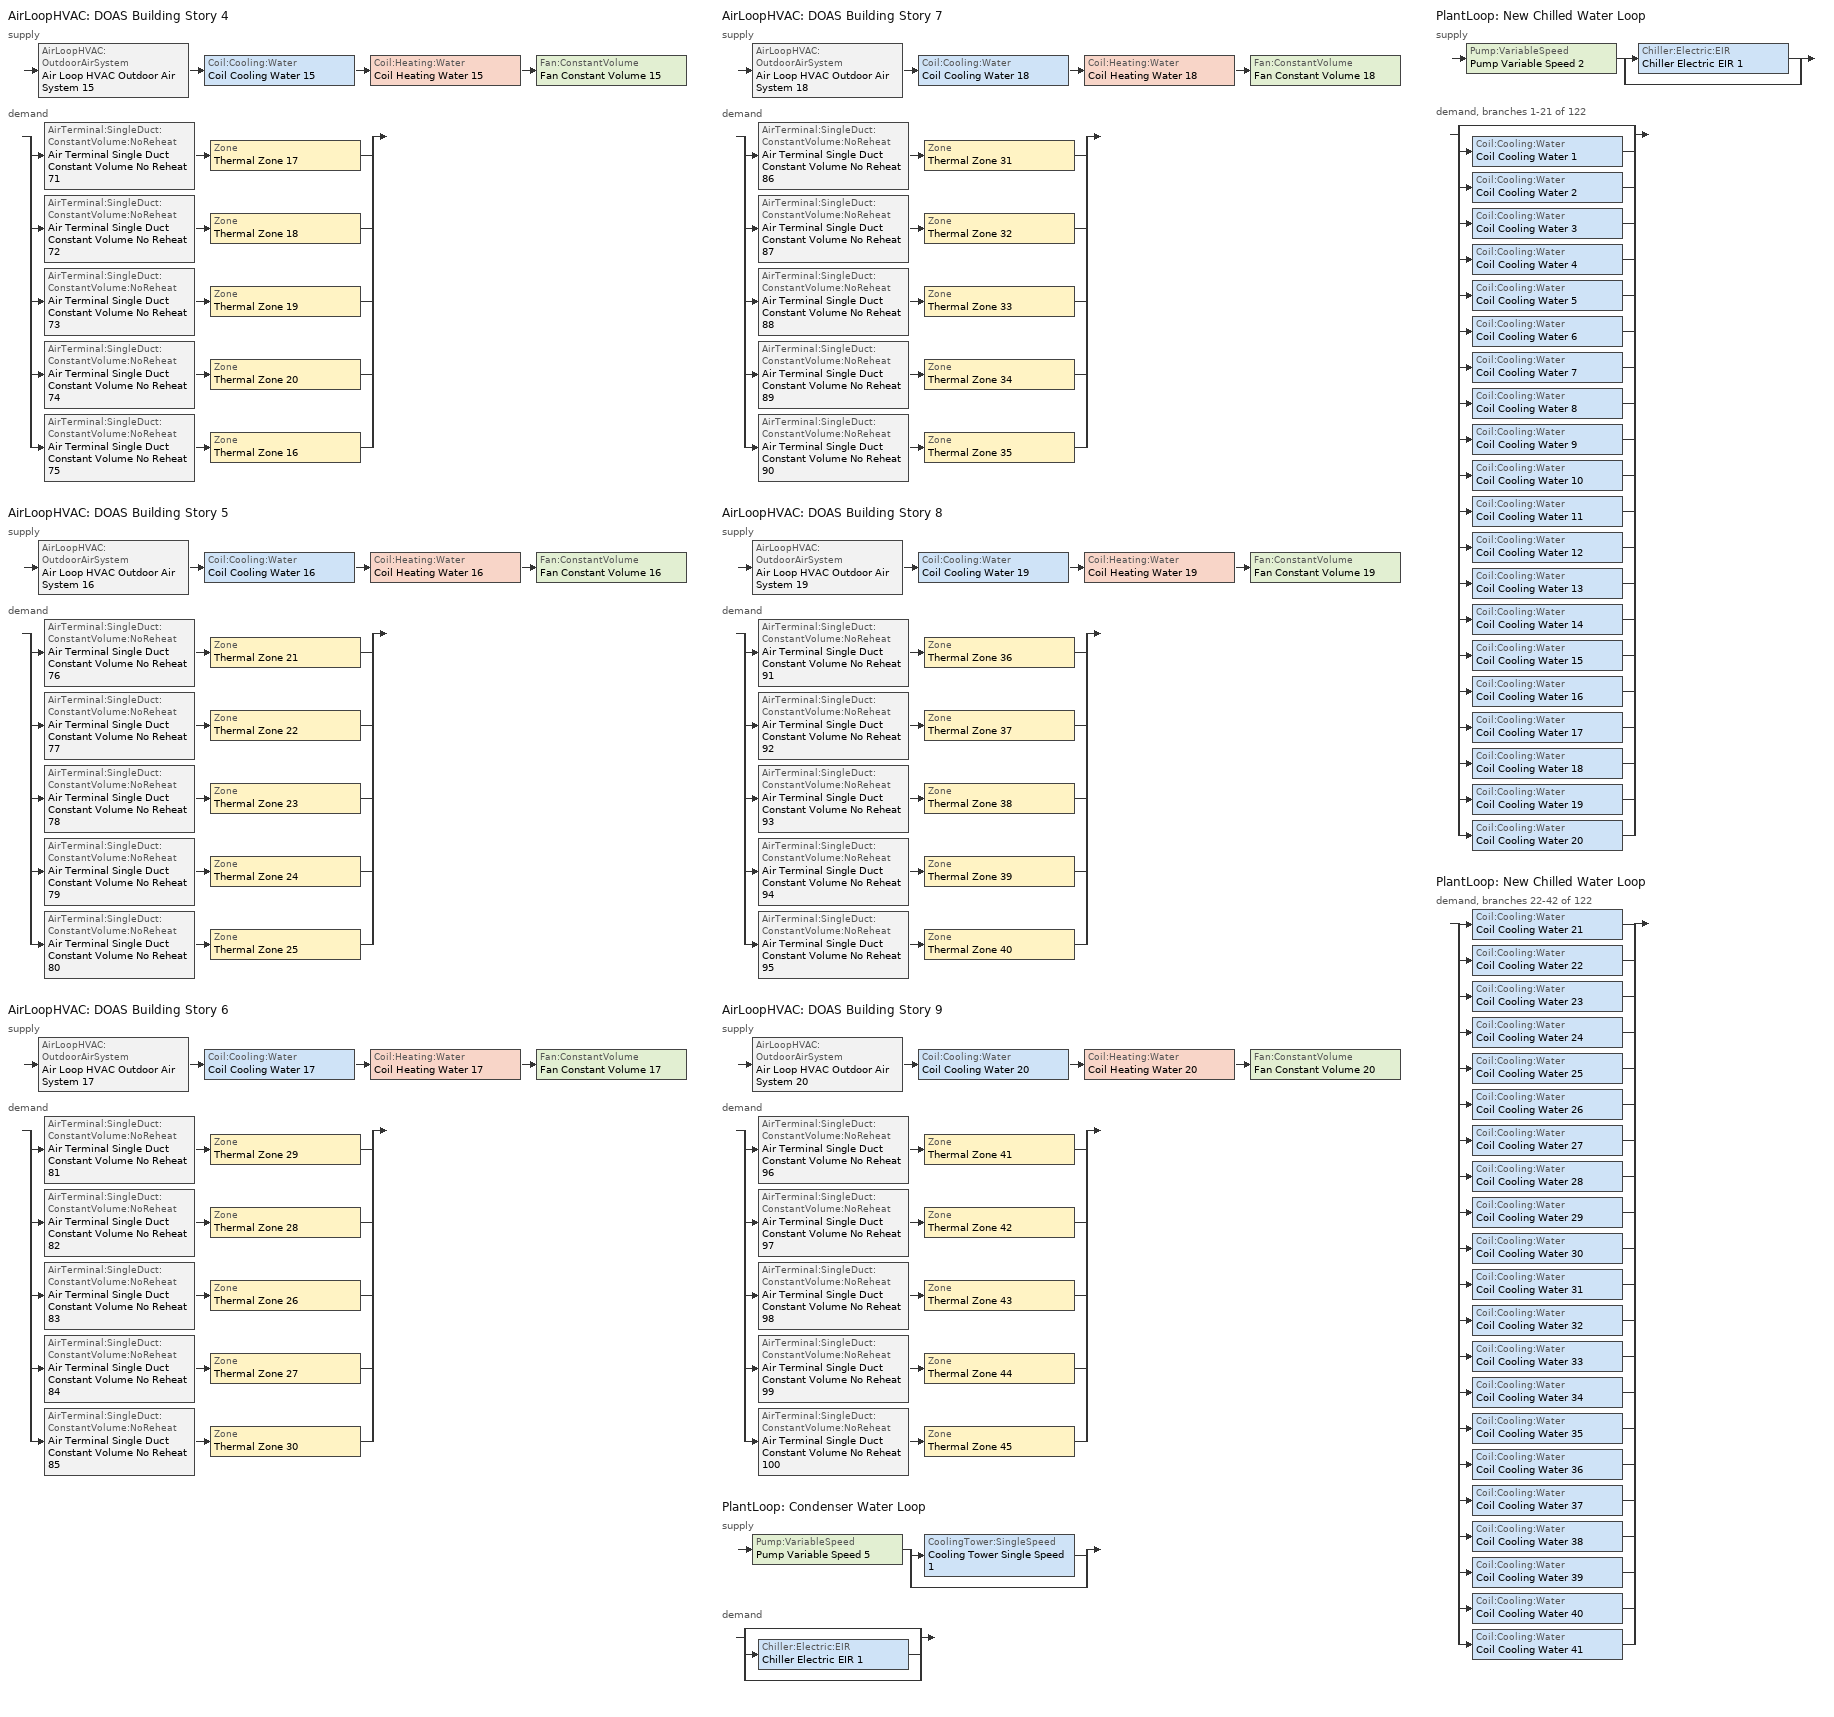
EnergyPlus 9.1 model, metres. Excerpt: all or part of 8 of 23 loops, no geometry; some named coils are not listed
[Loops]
AirLoopHVAC 'DOAS Building Story 4'
 supply: AirLoopHVAC:OutdoorAirSystem 'Air Loop HVAC Outdoor Air System 15' > Coil:Cooling:Water 'Coil Cooling Water 15' > Coil:Heating:Water 'Coil Heating Water 15' > Fan:ConstantVolume 'Fan Constant Volume 15'
 demand: split
  | AirTerminal:SingleDuct:ConstantVolume:NoReheat 'Air Terminal Single Duct Constant Volume No Reheat 71' > Zone 'Thermal Zone 17'
  | AirTerminal:SingleDuct:ConstantVolume:NoReheat 'Air Terminal Single Duct Constant Volume No Reheat 72' > Zone 'Thermal Zone 18'
  | AirTerminal:SingleDuct:ConstantVolume:NoReheat 'Air Terminal Single Duct Constant Volume No Reheat 73' > Zone 'Thermal Zone 19'
  | AirTerminal:SingleDuct:ConstantVolume:NoReheat 'Air Terminal Single Duct Constant Volume No Reheat 74' > Zone 'Thermal Zone 20'
  | AirTerminal:SingleDuct:ConstantVolume:NoReheat 'Air Terminal Single Duct Constant Volume No Reheat 75' > Zone 'Thermal Zone 16'
AirLoopHVAC 'DOAS Building Story 5'
 supply: AirLoopHVAC:OutdoorAirSystem 'Air Loop HVAC Outdoor Air System 16' > Coil:Cooling:Water 'Coil Cooling Water 16' > Coil:Heating:Water 'Coil Heating Water 16' > Fan:ConstantVolume 'Fan Constant Volume 16'
 demand: split
  | AirTerminal:SingleDuct:ConstantVolume:NoReheat 'Air Terminal Single Duct Constant Volume No Reheat 76' > Zone 'Thermal Zone 21'
  | AirTerminal:SingleDuct:ConstantVolume:NoReheat 'Air Terminal Single Duct Constant Volume No Reheat 77' > Zone 'Thermal Zone 22'
  | AirTerminal:SingleDuct:ConstantVolume:NoReheat 'Air Terminal Single Duct Constant Volume No Reheat 78' > Zone 'Thermal Zone 23'
  | AirTerminal:SingleDuct:ConstantVolume:NoReheat 'Air Terminal Single Duct Constant Volume No Reheat 79' > Zone 'Thermal Zone 24'
  | AirTerminal:SingleDuct:ConstantVolume:NoReheat 'Air Terminal Single Duct Constant Volume No Reheat 80' > Zone 'Thermal Zone 25'
AirLoopHVAC 'DOAS Building Story 6'
 supply: AirLoopHVAC:OutdoorAirSystem 'Air Loop HVAC Outdoor Air System 17' > Coil:Cooling:Water 'Coil Cooling Water 17' > Coil:Heating:Water 'Coil Heating Water 17' > Fan:ConstantVolume 'Fan Constant Volume 17'
 demand: split
  | AirTerminal:SingleDuct:ConstantVolume:NoReheat 'Air Terminal Single Duct Constant Volume No Reheat 81' > Zone 'Thermal Zone 29'
  | AirTerminal:SingleDuct:ConstantVolume:NoReheat 'Air Terminal Single Duct Constant Volume No Reheat 82' > Zone 'Thermal Zone 28'
  | AirTerminal:SingleDuct:ConstantVolume:NoReheat 'Air Terminal Single Duct Constant Volume No Reheat 83' > Zone 'Thermal Zone 26'
  | AirTerminal:SingleDuct:ConstantVolume:NoReheat 'Air Terminal Single Duct Constant Volume No Reheat 84' > Zone 'Thermal Zone 27'
  | AirTerminal:SingleDuct:ConstantVolume:NoReheat 'Air Terminal Single Duct Constant Volume No Reheat 85' > Zone 'Thermal Zone 30'
AirLoopHVAC 'DOAS Building Story 7'
 supply: AirLoopHVAC:OutdoorAirSystem 'Air Loop HVAC Outdoor Air System 18' > Coil:Cooling:Water 'Coil Cooling Water 18' > Coil:Heating:Water 'Coil Heating Water 18' > Fan:ConstantVolume 'Fan Constant Volume 18'
 demand: split
  | AirTerminal:SingleDuct:ConstantVolume:NoReheat 'Air Terminal Single Duct Constant Volume No Reheat 86' > Zone 'Thermal Zone 31'
  | AirTerminal:SingleDuct:ConstantVolume:NoReheat 'Air Terminal Single Duct Constant Volume No Reheat 87' > Zone 'Thermal Zone 32'
  | AirTerminal:SingleDuct:ConstantVolume:NoReheat 'Air Terminal Single Duct Constant Volume No Reheat 88' > Zone 'Thermal Zone 33'
  | AirTerminal:SingleDuct:ConstantVolume:NoReheat 'Air Terminal Single Duct Constant Volume No Reheat 89' > Zone 'Thermal Zone 34'
  | AirTerminal:SingleDuct:ConstantVolume:NoReheat 'Air Terminal Single Duct Constant Volume No Reheat 90' > Zone 'Thermal Zone 35'
AirLoopHVAC 'DOAS Building Story 8'
 supply: AirLoopHVAC:OutdoorAirSystem 'Air Loop HVAC Outdoor Air System 19' > Coil:Cooling:Water 'Coil Cooling Water 19' > Coil:Heating:Water 'Coil Heating Water 19' > Fan:ConstantVolume 'Fan Constant Volume 19'
 demand: split
  | AirTerminal:SingleDuct:ConstantVolume:NoReheat 'Air Terminal Single Duct Constant Volume No Reheat 91' > Zone 'Thermal Zone 36'
  | AirTerminal:SingleDuct:ConstantVolume:NoReheat 'Air Terminal Single Duct Constant Volume No Reheat 92' > Zone 'Thermal Zone 37'
  | AirTerminal:SingleDuct:ConstantVolume:NoReheat 'Air Terminal Single Duct Constant Volume No Reheat 93' > Zone 'Thermal Zone 38'
  | AirTerminal:SingleDuct:ConstantVolume:NoReheat 'Air Terminal Single Duct Constant Volume No Reheat 94' > Zone 'Thermal Zone 39'
  | AirTerminal:SingleDuct:ConstantVolume:NoReheat 'Air Terminal Single Duct Constant Volume No Reheat 95' > Zone 'Thermal Zone 40'
AirLoopHVAC 'DOAS Building Story 9'
 supply: AirLoopHVAC:OutdoorAirSystem 'Air Loop HVAC Outdoor Air System 20' > Coil:Cooling:Water 'Coil Cooling Water 20' > Coil:Heating:Water 'Coil Heating Water 20' > Fan:ConstantVolume 'Fan Constant Volume 20'
 demand: split
  | AirTerminal:SingleDuct:ConstantVolume:NoReheat 'Air Terminal Single Duct Constant Volume No Reheat 96' > Zone 'Thermal Zone 41'
  | AirTerminal:SingleDuct:ConstantVolume:NoReheat 'Air Terminal Single Duct Constant Volume No Reheat 97' > Zone 'Thermal Zone 42'
  | AirTerminal:SingleDuct:ConstantVolume:NoReheat 'Air Terminal Single Duct Constant Volume No Reheat 98' > Zone 'Thermal Zone 43'
  | AirTerminal:SingleDuct:ConstantVolume:NoReheat 'Air Terminal Single Duct Constant Volume No Reheat 99' > Zone 'Thermal Zone 44'
  | AirTerminal:SingleDuct:ConstantVolume:NoReheat 'Air Terminal Single Duct Constant Volume No Reheat 100' > Zone 'Thermal Zone 45'
PlantLoop 'Condenser Water Loop'
 supply: Pump:VariableSpeed 'Pump Variable Speed 5' > split
  | CoolingTower:SingleSpeed 'Cooling Tower Single Speed 1'
  | bypass
 demand: split
  | bypass
  | Chiller:Electric:EIR 'Chiller Electric EIR 1'
  | bypass
PlantLoop 'New Chilled Water Loop'
 supply: Pump:VariableSpeed 'Pump Variable Speed 2' > split
  | Chiller:Electric:EIR 'Chiller Electric EIR 1'
  | bypass
 demand, branches 1-21 of 122: split
  | bypass
  | Coil:Cooling:Water 'Coil Cooling Water 1'
  | Coil:Cooling:Water 'Coil Cooling Water 2'
  | Coil:Cooling:Water 'Coil Cooling Water 3'
  | Coil:Cooling:Water 'Coil Cooling Water 4'
  | Coil:Cooling:Water 'Coil Cooling Water 5'
  | Coil:Cooling:Water 'Coil Cooling Water 6'
  | Coil:Cooling:Water 'Coil Cooling Water 7'
  | Coil:Cooling:Water 'Coil Cooling Water 8'
  | Coil:Cooling:Water 'Coil Cooling Water 9'
  | Coil:Cooling:Water 'Coil Cooling Water 10'
  | Coil:Cooling:Water 'Coil Cooling Water 11'
  | Coil:Cooling:Water 'Coil Cooling Water 12'
  | Coil:Cooling:Water 'Coil Cooling Water 13'
  | Coil:Cooling:Water 'Coil Cooling Water 14'
  | Coil:Cooling:Water 'Coil Cooling Water 15'
  | Coil:Cooling:Water 'Coil Cooling Water 16'
  | Coil:Cooling:Water 'Coil Cooling Water 17'
  | Coil:Cooling:Water 'Coil Cooling Water 18'
  | Coil:Cooling:Water 'Coil Cooling Water 19'
  | Coil:Cooling:Water 'Coil Cooling Water 20'
PlantLoop 'New Chilled Water Loop'
 demand, branches 22-42 of 122: split
  | Coil:Cooling:Water 'Coil Cooling Water 21'
  | Coil:Cooling:Water 'Coil Cooling Water 22'
  | Coil:Cooling:Water 'Coil Cooling Water 23'
  | Coil:Cooling:Water 'Coil Cooling Water 24'
  | Coil:Cooling:Water 'Coil Cooling Water 25'
  | Coil:Cooling:Water 'Coil Cooling Water 26'
  | Coil:Cooling:Water 'Coil Cooling Water 27'
  | Coil:Cooling:Water 'Coil Cooling Water 28'
  | Coil:Cooling:Water 'Coil Cooling Water 29'
  | Coil:Cooling:Water 'Coil Cooling Water 30'
  | Coil:Cooling:Water 'Coil Cooling Water 31'
  | Coil:Cooling:Water 'Coil Cooling Water 32'
  | Coil:Cooling:Water 'Coil Cooling Water 33'
  | Coil:Cooling:Water 'Coil Cooling Water 34'
  | Coil:Cooling:Water 'Coil Cooling Water 35'
  | Coil:Cooling:Water 'Coil Cooling Water 36'
  | Coil:Cooling:Water 'Coil Cooling Water 37'
  | Coil:Cooling:Water 'Coil Cooling Water 38'
  | Coil:Cooling:Water 'Coil Cooling Water 39'
  | Coil:Cooling:Water 'Coil Cooling Water 40'
  | Coil:Cooling:Water 'Coil Cooling Water 41'
[ZoneControl:Thermostat]
Name | Zone or ZoneList | Control Type Schedule | Control 1
Thermal Zone 16 Thermostat | Thermal Zone 16 | Thermal Zone 16 Thermostat Schedule | Thermostat Setpoint Dual Setpoint 6
Thermal Zone 17 Thermostat | Thermal Zone 17 | Thermal Zone 17 Thermostat Schedule | Thermostat Setpoint Dual Setpoint 46
Thermal Zone 18 Thermostat | Thermal Zone 18 | Thermal Zone 18 Thermostat Schedule | Thermostat Setpoint Dual Setpoint 47
Thermal Zone 19 Thermostat | Thermal Zone 19 | Thermal Zone 19 Thermostat Schedule | Thermostat Setpoint Dual Setpoint 48
Thermal Zone 20 Thermostat | Thermal Zone 20 | Thermal Zone 20 Thermostat Schedule | Thermostat Setpoint Dual Setpoint 49
Thermal Zone 21 Thermostat | Thermal Zone 21 | Thermal Zone 21 Thermostat Schedule | Thermostat Setpoint Dual Setpoint 50
Thermal Zone 22 Thermostat | Thermal Zone 22 | Thermal Zone 22 Thermostat Schedule | Thermostat Setpoint Dual Setpoint 51
Thermal Zone 23 Thermostat | Thermal Zone 23 | Thermal Zone 23 Thermostat Schedule | Thermostat Setpoint Dual Setpoint 52
Thermal Zone 24 Thermostat | Thermal Zone 24 | Thermal Zone 24 Thermostat Schedule | Thermostat Setpoint Dual Setpoint 53
Thermal Zone 25 Thermostat | Thermal Zone 25 | Thermal Zone 25 Thermostat Schedule | Thermostat Setpoint Dual Setpoint 54
Thermal Zone 26 Thermostat | Thermal Zone 26 | Thermal Zone 26 Thermostat Schedule | Thermostat Setpoint Dual Setpoint 55
Thermal Zone 27 Thermostat | Thermal Zone 27 | Thermal Zone 27 Thermostat Schedule | Thermostat Setpoint Dual Setpoint 56
Thermal Zone 28 Thermostat | Thermal Zone 28 | Thermal Zone 28 Thermostat Schedule | Thermostat Setpoint Dual Setpoint 57
Thermal Zone 29 Thermostat | Thermal Zone 29 | Thermal Zone 29 Thermostat Schedule | Thermostat Setpoint Dual Setpoint 58
Thermal Zone 30 Thermostat | Thermal Zone 30 | Thermal Zone 30 Thermostat Schedule | Thermostat Setpoint Dual Setpoint 59
Thermal Zone 31 Thermostat | Thermal Zone 31 | Thermal Zone 31 Thermostat Schedule | Thermostat Setpoint Dual Setpoint 60
Thermal Zone 32 Thermostat | Thermal Zone 32 | Thermal Zone 32 Thermostat Schedule | Thermostat Setpoint Dual Setpoint 61
Thermal Zone 33 Thermostat | Thermal Zone 33 | Thermal Zone 33 Thermostat Schedule | Thermostat Setpoint Dual Setpoint 62
Thermal Zone 34 Thermostat | Thermal Zone 34 | Thermal Zone 34 Thermostat Schedule | Thermostat Setpoint Dual Setpoint 63
Thermal Zone 35 Thermostat | Thermal Zone 35 | Thermal Zone 35 Thermostat Schedule | Thermostat Setpoint Dual Setpoint 64
Thermal Zone 36 Thermostat | Thermal Zone 36 | Thermal Zone 36 Thermostat Schedule | Thermostat Setpoint Dual Setpoint 65
Thermal Zone 37 Thermostat | Thermal Zone 37 | Thermal Zone 37 Thermostat Schedule | Thermostat Setpoint Dual Setpoint 66
Thermal Zone 38 Thermostat | Thermal Zone 38 | Thermal Zone 38 Thermostat Schedule | Thermostat Setpoint Dual Setpoint 67
Thermal Zone 39 Thermostat | Thermal Zone 39 | Thermal Zone 39 Thermostat Schedule | Thermostat Setpoint Dual Setpoint 68
Thermal Zone 40 Thermostat | Thermal Zone 40 | Thermal Zone 40 Thermostat Schedule | Thermostat Setpoint Dual Setpoint 69
Thermal Zone 41 Thermostat | Thermal Zone 41 | Thermal Zone 41 Thermostat Schedule | Thermostat Setpoint Dual Setpoint 70
Thermal Zone 42 Thermostat | Thermal Zone 42 | Thermal Zone 42 Thermostat Schedule | Thermostat Setpoint Dual Setpoint 71
Thermal Zone 43 Thermostat | Thermal Zone 43 | Thermal Zone 43 Thermostat Schedule | Thermostat Setpoint Dual Setpoint 72
Thermal Zone 44 Thermostat | Thermal Zone 44 | Thermal Zone 44 Thermostat Schedule | Thermostat Setpoint Dual Setpoint 73
Thermal Zone 45 Thermostat | Thermal Zone 45 | Thermal Zone 45 Thermostat Schedule | Thermostat Setpoint Dual Setpoint 74
[ThermostatSetpoint:DualSetpoint] Heating Setpoint Temperature Schedule=Medium Office HtgSetp; Cooling Setpoint Temperature Schedule=Medium Office ClgSetp
Thermostat Setpoint Dual Setpoint 6; Thermostat Setpoint Dual Setpoint 46; Thermostat Setpoint Dual Setpoint 47; Thermostat Setpoint Dual Setpoint 48; Thermostat Setpoint Dual Setpoint 49; Thermostat Setpoint Dual Setpoint 50; Thermostat Setpoint Dual Setpoint 51; Thermostat Setpoint Dual Setpoint 52; Thermostat Setpoint Dual Setpoint 53; Thermostat Setpoint Dual Setpoint 54; Thermostat Setpoint Dual Setpoint 55; Thermostat Setpoint Dual Setpoint 56; Thermostat Setpoint Dual Setpoint 57; Thermostat Setpoint Dual Setpoint 58; Thermostat Setpoint Dual Setpoint 59; Thermostat Setpoint Dual Setpoint 60; Thermostat Setpoint Dual Setpoint 61; Thermostat Setpoint Dual Setpoint 62; Thermostat Setpoint Dual Setpoint 63; Thermostat Setpoint Dual Setpoint 64; Thermostat Setpoint Dual Setpoint 65; Thermostat Setpoint Dual Setpoint 66; Thermostat Setpoint Dual Setpoint 67; Thermostat Setpoint Dual Setpoint 68; Thermostat Setpoint Dual Setpoint 69; Thermostat Setpoint Dual Setpoint 70; Thermostat Setpoint Dual Setpoint 71; Thermostat Setpoint Dual Setpoint 72; Thermostat Setpoint Dual Setpoint 73; Thermostat Setpoint Dual Setpoint 74
[AirTerminal:SingleDuct:ConstantVolume:NoReheat] Availability Schedule=Always On Discrete; Maximum Air Flow Rate {m3/s}=AutoSize
Air Terminal Single Duct Constant Volume No Reheat 75; Air Terminal Single Duct Constant Volume No Reheat 71; Air Terminal Single Duct Constant Volume No Reheat 72; Air Terminal Single Duct Constant Volume No Reheat 73; Air Terminal Single Duct Constant Volume No Reheat 74; Air Terminal Single Duct Constant Volume No Reheat 76; Air Terminal Single Duct Constant Volume No Reheat 77; Air Terminal Single Duct Constant Volume No Reheat 78; Air Terminal Single Duct Constant Volume No Reheat 79; Air Terminal Single Duct Constant Volume No Reheat 80; Air Terminal Single Duct Constant Volume No Reheat 83; Air Terminal Single Duct Constant Volume No Reheat 84; Air Terminal Single Duct Constant Volume No Reheat 82; Air Terminal Single Duct Constant Volume No Reheat 81; Air Terminal Single Duct Constant Volume No Reheat 85; Air Terminal Single Duct Constant Volume No Reheat 86; Air Terminal Single Duct Constant Volume No Reheat 87; Air Terminal Single Duct Constant Volume No Reheat 88; Air Terminal Single Duct Constant Volume No Reheat 89; Air Terminal Single Duct Constant Volume No Reheat 90; Air Terminal Single Duct Constant Volume No Reheat 91; Air Terminal Single Duct Constant Volume No Reheat 92; Air Terminal Single Duct Constant Volume No Reheat 93; Air Terminal Single Duct Constant Volume No Reheat 94; Air Terminal Single Duct Constant Volume No Reheat 95; Air Terminal Single Duct Constant Volume No Reheat 96; Air Terminal Single Duct Constant Volume No Reheat 97; Air Terminal Single Duct Constant Volume No Reheat 98; Air Terminal Single Duct Constant Volume No Reheat 99; Air Terminal Single Duct Constant Volume No Reheat 100
[Fan:OnOff] Availability Schedule=Always On Discrete; Fan Total Efficiency=0.5; Pressure Rise {Pa}=286.187; Maximum Flow Rate {m3/s}=Autosize; Motor Efficiency=0.9; Motor In Airstream Fraction=1
Name | Fan Power Ratio Function of Speed Ratio Curve | Fan Efficiency Ratio Function of Speed Ratio Curve
Fan On Off 8 | Fan On Off Power Curve 7 | Fan On Off Efficiency Curve 7
Fan On Off 9 | Fan On Off Power Curve 8 | Fan On Off Efficiency Curve 8
Fan On Off 15 | Fan On Off Power Curve 14 | Fan On Off Efficiency Curve 14
Fan On Off 20 | Fan On Off Power Curve 19 | Fan On Off Efficiency Curve 19
Fan On Off 18 | Fan On Off Power Curve 17 | Fan On Off Efficiency Curve 17
Fan On Off 11 | Fan On Off Power Curve 10 | Fan On Off Efficiency Curve 10
Fan On Off 17 | Fan On Off Power Curve 16 | Fan On Off Efficiency Curve 16
Fan On Off 19 | Fan On Off Power Curve 18 | Fan On Off Efficiency Curve 18
Fan On Off 16 | Fan On Off Power Curve 15 | Fan On Off Efficiency Curve 15
Fan On Off 14 | Fan On Off Power Curve 13 | Fan On Off Efficiency Curve 13
Fan On Off 13 | Fan On Off Power Curve 12 | Fan On Off Efficiency Curve 12
Fan On Off 21 | Fan On Off Power Curve 20 | Fan On Off Efficiency Curve 20
Fan On Off 12 | Fan On Off Power Curve 11 | Fan On Off Efficiency Curve 11
Fan On Off 10 | Fan On Off Power Curve 9 | Fan On Off Efficiency Curve 9
Fan On Off 7 | Fan On Off Power Curve 6 | Fan On Off Efficiency Curve 6
Fan On Off 6 | Fan On Off Power Curve 5 | Fan On Off Efficiency Curve 5
Fan On Off 4 | Fan On Off Power Curve 3 | Fan On Off Efficiency Curve 3
Fan On Off 5 | Fan On Off Power Curve 4 | Fan On Off Efficiency Curve 4
Fan On Off 3 | Fan On Off Power Curve 2 | Fan On Off Efficiency Curve 2
Fan On Off 2 | Fan On Off Power Curve 1 | Fan On Off Efficiency Curve 1
Fan On Off 1 | Fan On Off Power Curve | Fan On Off Efficiency Curve
[Coil:Cooling:Water] Availability Schedule=Always On Discrete; Design Water Flow Rate {m3/s}=Autosize; Design Air Flow Rate {m3/s}=Autosize; Design Inlet Water Temperature {C}=Autosize; Design Inlet Air Temperature {C}=Autosize; Design Outlet Air Temperature {C}=Autosize; Design Inlet Air Humidity Ratio {kgWater/kgDryAir}=Autosize; Design Outlet Air Humidity Ratio {kgWater/kgDryAir}=Autosize; Type of Analysis=SimpleAnalysis; Heat Exchanger Configuration=CrossFlow
Coil Cooling Water 28; Coil Cooling Water 29; Coil Cooling Water 35; Coil Cooling Water 40; Coil Cooling Water 38; Coil Cooling Water 31; Coil Cooling Water 37; Coil Cooling Water 39; Coil Cooling Water 36; Coil Cooling Water 34; Coil Cooling Water 33; Coil Cooling Water 41; Coil Cooling Water 32; Coil Cooling Water 30; Coil Cooling Water 27; Coil Cooling Water 26; Coil Cooling Water 24; Coil Cooling Water 25; Coil Cooling Water 23; Coil Cooling Water 22; Coil Cooling Water 21; Coil Cooling Water 15; Coil Cooling Water 16; Coil Cooling Water 17; Coil Cooling Water 18; Coil Cooling Water 19; Coil Cooling Water 20
[Coil:Heating:Water] Availability Schedule=Always On Discrete; U-Factor Times Area Value {W/K}=Autosize; Maximum Water Flow Rate {m3/s}=Autosize; Performance Input Method=UFactorTimesAreaAndDesignWaterFlowRate; Rated Capacity {W}=Autosize; Rated Inlet Water Temperature {C}=82.2; Rated Inlet Air Temperature {C}=16.6; Rated Outlet Water Temperature {C}=71.1; Rated Outlet Air Temperature {C}=32.2; Rated Ratio for Air and Water Convection=0.5
Coil Heating Water 15; Coil Heating Water 16; Coil Heating Water 17; Coil Heating Water 18; Coil Heating Water 19; Coil Heating Water 20
[ZoneHVAC:FourPipeFanCoil] Availability Schedule=Always On Discrete; Capacity Control Method=CyclingFan; Maximum Supply Air Flow Rate {m3/s}=Autosize; Maximum Outdoor Air Flow Rate {m3/s}=0; Maximum Cold Water Flow Rate {m3/s}=Autosize; Maximum Hot Water Flow Rate {m3/s}=Autosize; Minimum Supply Air Temperature in Cooling Mode {C}=Autosize; Maximum Supply Air Temperature in Heating Mode {C}=Autosize
Name | Supply Air Fan | Cooling Coil | Heating Coil
Zone HVAC Four Pipe Fan Coil 8 | Fan On Off 8 | Coil Cooling Water 28 | Coil Heating Water 28
Zone HVAC Four Pipe Fan Coil 9 | Fan On Off 9 | Coil Cooling Water 29 | Coil Heating Water 29
Zone HVAC Four Pipe Fan Coil 15 | Fan On Off 15 | Coil Cooling Water 35 | Coil Heating Water 35
Zone HVAC Four Pipe Fan Coil 20 | Fan On Off 20 | Coil Cooling Water 40 | Coil Heating Water 40
Zone HVAC Four Pipe Fan Coil 18 | Fan On Off 18 | Coil Cooling Water 38 | Coil Heating Water 38
Zone HVAC Four Pipe Fan Coil 11 | Fan On Off 11 | Coil Cooling Water 31 | Coil Heating Water 31
Zone HVAC Four Pipe Fan Coil 17 | Fan On Off 17 | Coil Cooling Water 37 | Coil Heating Water 37
Zone HVAC Four Pipe Fan Coil 19 | Fan On Off 19 | Coil Cooling Water 39 | Coil Heating Water 39
Zone HVAC Four Pipe Fan Coil 16 | Fan On Off 16 | Coil Cooling Water 36 | Coil Heating Water 36
Zone HVAC Four Pipe Fan Coil 14 | Fan On Off 14 | Coil Cooling Water 34 | Coil Heating Water 34
Zone HVAC Four Pipe Fan Coil 13 | Fan On Off 13 | Coil Cooling Water 33 | Coil Heating Water 33
Zone HVAC Four Pipe Fan Coil 21 | Fan On Off 21 | Coil Cooling Water 41 | Coil Heating Water 41
Zone HVAC Four Pipe Fan Coil 12 | Fan On Off 12 | Coil Cooling Water 32 | Coil Heating Water 32
Zone HVAC Four Pipe Fan Coil 10 | Fan On Off 10 | Coil Cooling Water 30 | Coil Heating Water 30
Zone HVAC Four Pipe Fan Coil 7 | Fan On Off 7 | Coil Cooling Water 27 | Coil Heating Water 27
Zone HVAC Four Pipe Fan Coil 6 | Fan On Off 6 | Coil Cooling Water 26 | Coil Heating Water 26
Zone HVAC Four Pipe Fan Coil 4 | Fan On Off 4 | Coil Cooling Water 24 | Coil Heating Water 24
Zone HVAC Four Pipe Fan Coil 5 | Fan On Off 5 | Coil Cooling Water 25 | Coil Heating Water 25
Zone HVAC Four Pipe Fan Coil 3 | Fan On Off 3 | Coil Cooling Water 23 | Coil Heating Water 23
Zone HVAC Four Pipe Fan Coil 2 | Fan On Off 2 | Coil Cooling Water 22 | Coil Heating Water 22
Zone HVAC Four Pipe Fan Coil 1 | Fan On Off 1 | Coil Cooling Water 21 | Coil Heating Water 21
[Zone equipment]
Thermal Zone 16: Air Terminal Single Duct Constant Volume No Reheat 75, Zone HVAC Four Pipe Fan Coil 81
Thermal Zone 17: Air Terminal Single Duct Constant Volume No Reheat 71, Zone HVAC Four Pipe Fan Coil 80
Thermal Zone 18: Air Terminal Single Duct Constant Volume No Reheat 72, Zone HVAC Four Pipe Fan Coil 75
Thermal Zone 19: Air Terminal Single Duct Constant Volume No Reheat 73, Zone HVAC Four Pipe Fan Coil 76
Thermal Zone 20: Air Terminal Single Duct Constant Volume No Reheat 74, Zone HVAC Four Pipe Fan Coil 78
Thermal Zone 21: Air Terminal Single Duct Constant Volume No Reheat 76, Zone HVAC Four Pipe Fan Coil 94
Thermal Zone 22: Air Terminal Single Duct Constant Volume No Reheat 77, Zone HVAC Four Pipe Fan Coil 86
Thermal Zone 23: Air Terminal Single Duct Constant Volume No Reheat 78, Zone HVAC Four Pipe Fan Coil 84
Thermal Zone 24: Air Terminal Single Duct Constant Volume No Reheat 79, Zone HVAC Four Pipe Fan Coil 74
Thermal Zone 25: Air Terminal Single Duct Constant Volume No Reheat 80, Zone HVAC Four Pipe Fan Coil 71
Thermal Zone 26: Air Terminal Single Duct Constant Volume No Reheat 83, Zone HVAC Four Pipe Fan Coil 79
Thermal Zone 27: Air Terminal Single Duct Constant Volume No Reheat 84, Zone HVAC Four Pipe Fan Coil 63
Thermal Zone 28: Air Terminal Single Duct Constant Volume No Reheat 82, Zone HVAC Four Pipe Fan Coil 99
Thermal Zone 29: Air Terminal Single Duct Constant Volume No Reheat 81, Zone HVAC Four Pipe Fan Coil 65
Thermal Zone 30: Air Terminal Single Duct Constant Volume No Reheat 85, Zone HVAC Four Pipe Fan Coil 82
Thermal Zone 31: Air Terminal Single Duct Constant Volume No Reheat 86, Zone HVAC Four Pipe Fan Coil 50
Thermal Zone 32: Air Terminal Single Duct Constant Volume No Reheat 87, Zone HVAC Four Pipe Fan Coil 8
Thermal Zone 33: Air Terminal Single Duct Constant Volume No Reheat 88, Zone HVAC Four Pipe Fan Coil 64
Thermal Zone 34: Air Terminal Single Duct Constant Volume No Reheat 89, Zone HVAC Four Pipe Fan Coil 9
Thermal Zone 35: Air Terminal Single Duct Constant Volume No Reheat 90, Zone HVAC Four Pipe Fan Coil 62
Thermal Zone 36: Air Terminal Single Duct Constant Volume No Reheat 91, Zone HVAC Four Pipe Fan Coil 85
Thermal Zone 37: Air Terminal Single Duct Constant Volume No Reheat 92, Zone HVAC Four Pipe Fan Coil 61
Thermal Zone 38: Air Terminal Single Duct Constant Volume No Reheat 93, Zone HVAC Four Pipe Fan Coil 60
Thermal Zone 39: Air Terminal Single Duct Constant Volume No Reheat 94, Zone HVAC Four Pipe Fan Coil 59
Thermal Zone 40: Air Terminal Single Duct Constant Volume No Reheat 95, Zone HVAC Four Pipe Fan Coil 56
Thermal Zone 41: Air Terminal Single Duct Constant Volume No Reheat 96, Zone HVAC Four Pipe Fan Coil 53
Thermal Zone 42: Air Terminal Single Duct Constant Volume No Reheat 97, Zone HVAC Four Pipe Fan Coil 51
Thermal Zone 43: Air Terminal Single Duct Constant Volume No Reheat 98, Zone HVAC Four Pipe Fan Coil 46
Thermal Zone 44: Air Terminal Single Duct Constant Volume No Reheat 99, Zone HVAC Four Pipe Fan Coil 98
Thermal Zone 45: Air Terminal Single Duct Constant Volume No Reheat 100, Zone HVAC Four Pipe Fan Coil 48
[Sizing:Zone] Zone Cooling Design Supply Air Temperature Input Method=SupplyAirTemperature; Zone Cooling Design Supply Air Temperature {C}=14; Zone Cooling Design Supply Air Temperature Difference {deltaC}=11.11; Zone Heating Design Supply Air Temperature Input Method=SupplyAirTemperature; Zone Heating Design Supply Air Temperature {C}=40; Zone Heating Design Supply Air Temperature Difference {deltaC}=11.11; Zone Cooling Design Supply Air Humidity Ratio {kgWater/kgDryAir}=0.0085; Zone Heating Design Supply Air Humidity Ratio {kgWater/kgDryAir}=0.008; Design Specification Outdoor Air Object=90.1-2010 - Office - OpenOffice Ventilation; Zone Heating Sizing Factor=1.25; Zone Cooling Sizing Factor=1.15; Cooling Design Air Flow Method=DesignDay; Cooling Design Air Flow Rate {m3/s}=0; Cooling Minimum Air Flow per Zone Floor Area {m3/s-m2}=0.000762; Cooling Minimum Air Flow {m3/s}=0; Cooling Minimum Air Flow Fraction=0; Heating Design Air Flow Method=DesignDay; Heating Design Air Flow Rate {m3/s}=0; Heating Maximum Air Flow per Zone Floor Area {m3/s-m2}=0.002032; Heating Maximum Air Flow {m3/s}=0.141576; Heating Maximum Air Flow Fraction=0.3; Account for Dedicated Outdoor Air System=No
Name | Design Specification Zone Air Distribution Object
Thermal Zone 16 | Thermal Zone 16 Design Spec Zone Air Dist
Thermal Zone 17 | Thermal Zone 17 Design Spec Zone Air Dist
Thermal Zone 18 | Thermal Zone 18 Design Spec Zone Air Dist
Thermal Zone 19 | Thermal Zone 19 Design Spec Zone Air Dist
Thermal Zone 20 | Thermal Zone 20 Design Spec Zone Air Dist
Thermal Zone 21 | Thermal Zone 21 Design Spec Zone Air Dist
Thermal Zone 22 | Thermal Zone 22 Design Spec Zone Air Dist
Thermal Zone 23 | Thermal Zone 23 Design Spec Zone Air Dist
Thermal Zone 24 | Thermal Zone 24 Design Spec Zone Air Dist
Thermal Zone 25 | Thermal Zone 25 Design Spec Zone Air Dist
Thermal Zone 26 | Thermal Zone 26 Design Spec Zone Air Dist
Thermal Zone 27 | Thermal Zone 27 Design Spec Zone Air Dist
Thermal Zone 28 | Thermal Zone 28 Design Spec Zone Air Dist
Thermal Zone 29 | Thermal Zone 29 Design Spec Zone Air Dist
Thermal Zone 30 | Thermal Zone 30 Design Spec Zone Air Dist
Thermal Zone 31 | Thermal Zone 31 Design Spec Zone Air Dist
Thermal Zone 32 | Thermal Zone 32 Design Spec Zone Air Dist
Thermal Zone 33 | Thermal Zone 33 Design Spec Zone Air Dist
Thermal Zone 34 | Thermal Zone 34 Design Spec Zone Air Dist
Thermal Zone 35 | Thermal Zone 35 Design Spec Zone Air Dist
Thermal Zone 36 | Thermal Zone 36 Design Spec Zone Air Dist
Thermal Zone 37 | Thermal Zone 37 Design Spec Zone Air Dist
Thermal Zone 38 | Thermal Zone 38 Design Spec Zone Air Dist
Thermal Zone 39 | Thermal Zone 39 Design Spec Zone Air Dist
Thermal Zone 40 | Thermal Zone 40 Design Spec Zone Air Dist
Thermal Zone 41 | Thermal Zone 41 Design Spec Zone Air Dist
Thermal Zone 42 | Thermal Zone 42 Design Spec Zone Air Dist
Thermal Zone 43 | Thermal Zone 43 Design Spec Zone Air Dist
Thermal Zone 44 | Thermal Zone 44 Design Spec Zone Air Dist
Thermal Zone 45 | Thermal Zone 45 Design Spec Zone Air Dist
[DesignSpecification:ZoneAirDistribution] Zone Air Distribution Effectiveness in Cooling Mode=1; Zone Air Distribution Effectiveness in Heating Mode=1
Thermal Zone 16 Design Spec Zone Air Dist; Thermal Zone 17 Design Spec Zone Air Dist; Thermal Zone 18 Design Spec Zone Air Dist; Thermal Zone 19 Design Spec Zone Air Dist; Thermal Zone 20 Design Spec Zone Air Dist; Thermal Zone 21 Design Spec Zone Air Dist; Thermal Zone 22 Design Spec Zone Air Dist; Thermal Zone 23 Design Spec Zone Air Dist; Thermal Zone 24 Design Spec Zone Air Dist; Thermal Zone 25 Design Spec Zone Air Dist; Thermal Zone 26 Design Spec Zone Air Dist; Thermal Zone 27 Design Spec Zone Air Dist; Thermal Zone 28 Design Spec Zone Air Dist; Thermal Zone 29 Design Spec Zone Air Dist; Thermal Zone 30 Design Spec Zone Air Dist; Thermal Zone 31 Design Spec Zone Air Dist; Thermal Zone 32 Design Spec Zone Air Dist; Thermal Zone 33 Design Spec Zone Air Dist; Thermal Zone 34 Design Spec Zone Air Dist; Thermal Zone 35 Design Spec Zone Air Dist; Thermal Zone 36 Design Spec Zone Air Dist; Thermal Zone 37 Design Spec Zone Air Dist; Thermal Zone 38 Design Spec Zone Air Dist; Thermal Zone 39 Design Spec Zone Air Dist; Thermal Zone 40 Design Spec Zone Air Dist; Thermal Zone 41 Design Spec Zone Air Dist; Thermal Zone 42 Design Spec Zone Air Dist; Thermal Zone 43 Design Spec Zone Air Dist; Thermal Zone 44 Design Spec Zone Air Dist; Thermal Zone 45 Design Spec Zone Air Dist
[Controller:MechanicalVentilation] Availability Schedule=Always On Discrete; Demand Controlled Ventilation=No; System Outdoor Air Method=ZoneSum; Design Specification Outdoor Air Object Name 1=90.1-2010 - Office - OpenOffice Ventilation; Design Specification Outdoor Air Object Name 2=90.1-2010 - Office - OpenOffice Ventilation; Design Specification Outdoor Air Object Name 3=90.1-2010 - Office - OpenOffice Ventilation; Design Specification Outdoor Air Object Name 4=90.1-2010 - Office - OpenOffice Ventilation; Design Specification Outdoor Air Object Name 5=90.1-2010 - Office - OpenOffice Ventilation
Name | Zone 1 | Design Specification Zone Air Distribution Object Name 1 | Zone 2 | Design Specification Zone Air Distribution Object Name 2 | Zone 3 | Design Specification Zone Air Distribution Object Name 3 | Zone 4 | Design Specification Zone Air Distribution Object Name 4 | Zone 5 | Design Specification Zone Air Distribution Object Name 5
Controller Mechanical Ventilation 15 | Thermal Zone 16 | Thermal Zone 16 Design Spec Zone Air Dist | Thermal Zone 17 | Thermal Zone 17 Design Spec Zone Air Dist | Thermal Zone 18 | Thermal Zone 18 Design Spec Zone Air Dist | Thermal Zone 19 | Thermal Zone 19 Design Spec Zone Air Dist | Thermal Zone 20 | Thermal Zone 20 Design Spec Zone Air Dist
Controller Mechanical Ventilation 16 | Thermal Zone 21 | Thermal Zone 21 Design Spec Zone Air Dist | Thermal Zone 22 | Thermal Zone 22 Design Spec Zone Air Dist | Thermal Zone 23 | Thermal Zone 23 Design Spec Zone Air Dist | Thermal Zone 24 | Thermal Zone 24 Design Spec Zone Air Dist | Thermal Zone 25 | Thermal Zone 25 Design Spec Zone Air Dist
Controller Mechanical Ventilation 17 | Thermal Zone 26 | Thermal Zone 26 Design Spec Zone Air Dist | Thermal Zone 27 | Thermal Zone 27 Design Spec Zone Air Dist | Thermal Zone 28 | Thermal Zone 28 Design Spec Zone Air Dist | Thermal Zone 29 | Thermal Zone 29 Design Spec Zone Air Dist | Thermal Zone 30 | Thermal Zone 30 Design Spec Zone Air Dist
Controller Mechanical Ventilation 18 | Thermal Zone 31 | Thermal Zone 31 Design Spec Zone Air Dist | Thermal Zone 32 | Thermal Zone 32 Design Spec Zone Air Dist | Thermal Zone 33 | Thermal Zone 33 Design Spec Zone Air Dist | Thermal Zone 34 | Thermal Zone 34 Design Spec Zone Air Dist | Thermal Zone 35 | Thermal Zone 35 Design Spec Zone Air Dist
Controller Mechanical Ventilation 19 | Thermal Zone 36 | Thermal Zone 36 Design Spec Zone Air Dist | Thermal Zone 37 | Thermal Zone 37 Design Spec Zone Air Dist | Thermal Zone 38 | Thermal Zone 38 Design Spec Zone Air Dist | Thermal Zone 39 | Thermal Zone 39 Design Spec Zone Air Dist | Thermal Zone 40 | Thermal Zone 40 Design Spec Zone Air Dist
Controller Mechanical Ventilation 20 | Thermal Zone 41 | Thermal Zone 41 Design Spec Zone Air Dist | Thermal Zone 42 | Thermal Zone 42 Design Spec Zone Air Dist | Thermal Zone 43 | Thermal Zone 43 Design Spec Zone Air Dist | Thermal Zone 44 | Thermal Zone 44 Design Spec Zone Air Dist | Thermal Zone 45 | Thermal Zone 45 Design Spec Zone Air Dist
[DesignSpecification:OutdoorAir]
90.1-2010 - Office - OpenOffice Ventilation: Outdoor Air Method=Sum; Outdoor Air Flow per Person {m3/s-person}=0.00235974; Outdoor Air Flow per Zone Floor Area {m3/s-m2}=0.0003048; Outdoor Air Flow per Zone {m3/s}=0; Outdoor Air Flow Air Changes per Hour {1/hr}=0
[AirLoopHVAC] Design Supply Air Flow Rate {m3/s}=AutoSize
DOAS Building Story 4; DOAS Building Story 5; DOAS Building Story 6; DOAS Building Story 7; DOAS Building Story 8; DOAS Building Story 9
[Sizing:System] Type of Load to Size On=VentilationRequirement; Design Outdoor Air Flow Rate {m3/s}=Autosize; Central Heating Maximum System Air Flow Ratio=1; Preheat Design Temperature {C}=7; Preheat Design Humidity Ratio {kgWater/kgDryAir}=0.008; Precool Design Temperature {C}=12.8; Precool Design Humidity Ratio {kgWater/kgDryAir}=0.008; Central Cooling Design Supply Air Temperature {C}=12.8; Central Heating Design Supply Air Temperature {C}=40; Type of Zone Sum to Use=NonCoincident; 100% Outdoor Air in Cooling=Yes; 100% Outdoor Air in Heating=Yes; Central Cooling Design Supply Air Humidity Ratio {kgWater/kgDryAir}=0.0085; Central Heating Design Supply Air Humidity Ratio {kgWater/kgDryAir}=0.008; Cooling Supply Air Flow Rate Method=DesignDay; Cooling Supply Air Flow Rate {m3/s}=0; Cooling Supply Air Flow Rate Per Floor Area {m3/s-m2}=0.00996765; Cooling Fraction of Autosized Cooling Supply Air Flow Rate=1; Cooling Supply Air Flow Rate Per Unit Cooling Capacity {m3/s-W}=3.94755e-05; Heating Supply Air Flow Rate Method=DesignDay; Heating Supply Air Flow Rate {m3/s}=0; Heating Supply Air Flow Rate Per Floor Area {m3/s-m2}=0.00996765; Heating Fraction of Autosized Heating Supply Air Flow Rate=1; Heating Fraction of Autosized Cooling Supply Air Flow Rate=1; Heating Supply Air Flow Rate Per Unit Heating Capacity {m3/s-W}=3.15882e-05; System Outdoor Air Method=VentilationRateProcedure; Zone Maximum Outdoor Air Fraction=1; Cooling Design Capacity Method=CoolingDesignCapacity; Cooling Design Capacity {W}=Autosize; Cooling Design Capacity Per Floor Area {W/m2}=234.7; Fraction of Autosized Cooling Design Capacity=1; Heating Design Capacity Method=HeatingDesignCapacity; Heating Design Capacity {W}=Autosize; Heating Design Capacity Per Floor Area {W/m2}=157; Fraction of Autosized Heating Design Capacity=1; Central Cooling Capacity Control Method=OnOff
DOAS Building Story 4; DOAS Building Story 5; DOAS Building Story 6; DOAS Building Story 7; DOAS Building Story 8; DOAS Building Story 9
[Controller:WaterCoil] Control Variable=Temperature; Actuator Variable=Flow; Controller Convergence Tolerance {deltaC}=Autosize; Maximum Actuated Flow {m3/s}=Autosize; Minimum Actuated Flow {m3/s}=0
Name | Action
Controller Water Coil 30; Controller Water Coil 32; Controller Water Coil 34; Controller Water Coil 36; Controller Water Coil 38; Controller Water Coil 40 | Reverse
Controller Water Coil 29; Controller Water Coil 31; Controller Water Coil 33; Controller Water Coil 35; Controller Water Coil 37; Controller Water Coil 39 | Normal
[Controller:OutdoorAir] Minimum Outdoor Air Flow Rate {m3/s}=Autosize; Maximum Outdoor Air Flow Rate {m3/s}=Autosize; Economizer Control Type=NoEconomizer; Economizer Control Action Type=ModulateFlow; Economizer Maximum Limit Dry-Bulb Temperature {C}=28; Economizer Maximum Limit Enthalpy {J/kg}=64000; Economizer Minimum Limit Dry-Bulb Temperature {C}=-100; Lockout Type=NoLockout; Minimum Limit Type=FixedMinimum; Minimum Fraction of Outdoor Air Schedule=Always On Discrete; Maximum Fraction of Outdoor Air Schedule=Always On Discrete; High Humidity Control=No; Control High Indoor Humidity Based on Outdoor Humidity Ratio=Yes; Heat Recovery Bypass Control Type=BypassWhenOAFlowGreaterThanMinimum
Name | Mechanical Ventilation Controller
Controller Outdoor Air 15 | Controller Mechanical Ventilation 15
Controller Outdoor Air 16 | Controller Mechanical Ventilation 16
Controller Outdoor Air 17 | Controller Mechanical Ventilation 17
Controller Outdoor Air 18 | Controller Mechanical Ventilation 18
Controller Outdoor Air 19 | Controller Mechanical Ventilation 19
Controller Outdoor Air 20 | Controller Mechanical Ventilation 20
[SetpointManager:MixedAir] Control Variable=Temperature
Node 534 OS Default SPM; Node 531 OS Default SPM; Node 528 OS Default SPM; Node 562 OS Default SPM; Node 559 OS Default SPM; Node 556 OS Default SPM; Node 590 OS Default SPM; Node 587 OS Default SPM; Node 584 OS Default SPM; Node 618 OS Default SPM; Node 615 OS Default SPM; Node 612 OS Default SPM; Node 646 OS Default SPM; Node 643 OS Default SPM; Node 640 OS Default SPM; Node 674 OS Default SPM; Node 671 OS Default SPM; Node 668 OS Default SPM
[Fan:ConstantVolume] Availability Schedule=AEDG Office Ventilation Schedule; Fan Total Efficiency=0.6; Pressure Rise {Pa}=500; Maximum Flow Rate {m3/s}=AutoSize; Motor Efficiency=0.9; Motor In Airstream Fraction=1
Fan Constant Volume 15; Fan Constant Volume 16; Fan Constant Volume 17; Fan Constant Volume 18; Fan Constant Volume 19; Fan Constant Volume 20
[SetpointManager:Scheduled] Control Variable=Temperature
Name | Schedule
Setpoint Manager Scheduled 17; Setpoint Manager Scheduled 18; Setpoint Manager Scheduled 19; Setpoint Manager Scheduled 20; Setpoint Manager Scheduled 21; Setpoint Manager Scheduled 22 | AEDG DOAS Temperature Setpoint Schedule
Setpoint Manager Scheduled 2 | AEDG CW-Loop-Temp-Schedule
[PlantLoop] Fluid Type=Water; Maximum Loop Flow Rate {m3/s}=Autosize; Minimum Loop Flow Rate {m3/s}=0; Plant Loop Volume {m3}=Autocalculate; Load Distribution Scheme=Optimal; Plant Loop Demand Calculation Scheme=SingleSetpoint
Name | Plant Equipment Operation Scheme | Maximum Loop Temperature {C} | Minimum Loop Temperature {C}
Condenser Water Loop | Condenser Water Loop Operation Schemes | 100 | 0
New Chilled Water Loop | New Chilled Water Loop Operation Schemes | 98 | 1
[Sizing:Plant] Sizing Option=NonCoincident; Zone Timesteps in Averaging Window=1; Coincident Sizing Factor Mode=None
Name | Loop Type | Design Loop Exit Temperature {C} | Loop Design Temperature Difference {deltaC}
Condenser Water Loop | Condenser | 29.4 | 5.6
New Chilled Water Loop | Cooling | 6.7 | 6.7
[Pump:VariableSpeed] Design Maximum Flow Rate {m3/s}=Autosize; Design Power Consumption {W}=Autosize; Motor Efficiency=0.9; Fraction of Motor Inefficiencies to Fluid Stream=0; Coefficient 1 of the Part Load Performance Curve=0; Design Minimum Flow Rate {m3/s}=0; Pump Control Type=Intermittent; Skin Loss Radiative Fraction=0.5; Design Power Sizing Method=PowerPerFlowPerPressure; Design Electric Power per Unit Flow Rate {W/(m3/s)}=348701.1; Design Shaft Power per Unit Flow Rate per Unit Head {W/((m3/s)-Pa)}=1.28205; Design Minimum Flow Rate Fraction=0
Name | Design Pump Head {Pa} | Coefficient 2 of the Part Load Performance Curve | Coefficient 3 of the Part Load Performance Curve | Coefficient 4 of the Part Load Performance Curve
Pump Variable Speed 5 | 179352 | 1 | 0 | 0
Pump Variable Speed 2 | 149453 | 0.0216 | -0.0325 | 1.0095
[CoolingTower:SingleSpeed]
Cooling Tower Single Speed 1: Design Water Flow Rate {m3/s}=Autosize; Design Air Flow Rate {m3/s}=Autosize; Design Fan Power {W}=Autosize; Design U-Factor Times Area Value {W/K}=Autosize; Free Convection Air Flow Rate {m3/s}=Autosize; Free Convection Air Flow Rate Sizing Factor=0.1; Free Convection U-Factor Times Area Value {W/K}=Autosize; Free Convection U-Factor Times Area Value Sizing Factor=0.1; Performance Input Method=UFactorTimesAreaAndDesignWaterFlowRate; Heat Rejection Capacity and Nominal Capacity Sizing Ratio=1.25; Free Convection Capacity {W}=0; Free Convection Nominal Capacity Sizing Factor=0.1; Design Inlet Air Dry-Bulb Temperature {C}=25.6; Design Inlet Air Wet-Bulb Temperature {C}=25.6; Design Approach Temperature {deltaC}=Autosize; Design Range Temperature {deltaC}=Autosize; Basin Heater Capacity {W/K}=0; Basin Heater Setpoint Temperature {C}=2; Evaporation Loss Mode=LossFactor; Evaporation Loss Factor {percent/K}=0.2; Drift Loss Percent {percent}=0.008; Blowdown Calculation Mode=ConcentrationRatio; Blowdown Concentration Ratio=3; Capacity Control=FanCycling; Number of Cells=1; Cell Control=MinimalCell; Cell Minimum  Water Flow Rate Fraction=0.33; Cell Maximum Water Flow Rate Fraction=2.5; Sizing Factor=1
[SetpointManager:FollowOutdoorAirTemperature]
Setpoint Manager Follow Outdoor Air Temperature 1: Control Variable=Temperature; Reference Temperature Type=OutdoorAirWetBulb; Offset Temperature Difference {deltaC}=1.5; Maximum Setpoint Temperature {C}=80; Minimum Setpoint Temperature {C}=6
[Chiller:Electric:EIR]
Chiller Electric EIR 1: Reference Capacity {W}=Autosize; Reference COP {W/W}=6; Reference Leaving Chilled Water Temperature {C}=6.66667; Reference Entering Condenser Fluid Temperature {C}=29.4; Reference Chilled Water Flow Rate {m3/s}=Autosize; Reference Condenser Fluid Flow Rate {m3/s}=Autosize; Cooling Capacity Function of Temperature Curve=Curve Biquadratic 5; Electric Input to Cooling Output Ratio Function of Temperature Curve=Curve Biquadratic 6; Electric Input to Cooling Output Ratio Function of Part Load Ratio Curve=Curve Quadratic 3; Minimum Part Load Ratio=0.1; Maximum Part Load Ratio=1; Optimum Part Load Ratio=1; Minimum Unloading Ratio=0.2; Condenser Type=WaterCooled; Condenser Fan Power Ratio {W/W}=0; Fraction of Compressor Electric Consumption Rejected by Condenser=1; Leaving Chilled Water Lower Temperature Limit {C}=2; Chiller Flow Mode=ConstantFlow; Sizing Factor=1
[PlantEquipmentOperationSchemes] Control Scheme 1 Schedule=Always On Discrete
Name | Control Scheme 1
Condenser Water Loop Operation Schemes | Condenser Water Loop Cooling Operation Scheme
New Chilled Water Loop Operation Schemes | New Chilled Water Loop Cooling Operation Scheme
[PlantEquipmentOperation:CoolingLoad] Load Range 1 Lower Limit {W}=0; Load Range 1 Upper Limit {W}=1000000000
Name | Range 1 Equipment List
Condenser Water Loop Cooling Operation Scheme | Condenser Water Loop Cooling Equipment List
New Chilled Water Loop Cooling Operation Scheme | New Chilled Water Loop Cooling Equipment List
[PlantEquipmentList]
Condenser Water Loop Cooling Equipment List: Cooling Tower Single Speed 1
New Chilled Water Loop Cooling Equipment List: Chiller Electric EIR 1
[Schedule:Compact]
Thermal Zone 16 Thermostat Schedule; Thermal Zone 17 Thermostat Schedule; Thermal Zone 18 Thermostat Schedule; Thermal Zone 19 Thermostat Schedule; Thermal Zone 20 Thermostat Schedule; Thermal Zone 21 Thermostat Schedule; Thermal Zone 22 Thermostat Schedule; Thermal Zone 23 Thermostat Schedule; Thermal Zone 24 Thermostat Schedule; Thermal Zone 25 Thermostat Schedule; Thermal Zone 26 Thermostat Schedule; Thermal Zone 27 Thermostat Schedule; Thermal Zone 28 Thermostat Schedule; Thermal Zone 29 Thermostat Schedule; Thermal Zone 30 Thermostat Schedule; Thermal Zone 31 Thermostat Schedule; Thermal Zone 32 Thermostat Schedule; Thermal Zone 33 Thermostat Schedule; Thermal Zone 34 Thermostat Schedule; Thermal Zone 35 Thermostat Schedule; Thermal Zone 36 Thermostat Schedule; Thermal Zone 37 Thermostat Schedule; Thermal Zone 38 Thermostat Schedule; Thermal Zone 39 Thermostat Schedule; Thermal Zone 40 Thermostat Schedule; Thermal Zone 41 Thermostat Schedule; Thermal Zone 42 Thermostat Schedule; Thermal Zone 43 Thermostat Schedule; Thermal Zone 44 Thermostat Schedule; Thermal Zone 45 Thermostat Schedule: Through: 12/31, For: AllDays, Until: 24:00, 4
[Schedule:Day:Interval]
Medium Office HtgSetp Rule 1 Day Schedule; Medium Office HtgSetp Summer Design Day: No, 24:00, 15.6
Medium Office HtgSetp Default Schedule: No, 06:00, 15.6, 22:00, 21, 24:00, 15.6
Medium Office HtgSetp Rule 2 Day Schedule: No, 06:00, 15.6, 18:00, 21, 24:00, 15.6
Medium Office HtgSetp Winter Design Day: No, 24:00, 21
Medium Office ClgSetp Rule 1 Day Schedule; Medium Office ClgSetp Winter Design Day: No, 24:00, 26.7
Medium Office ClgSetp Default Schedule; Medium Office ClgSetp Summer Design Day: No, 06:00, 26.7, 22:00, 24, 24:00, 26.7
Medium Office ClgSetp Rule 2 Day Schedule: No, 06:00, 26.7, 18:00, 24, 24:00, 26.7
AEDG CW-Loop-Temp-Schedule All Days: No, 24:00, 6.7
AEDG DOAS Temperature Setpoint Schedule All Days: No, 24:00, 20
AEDG Office Ventilation Schedule Saturday: No, 07:00, 0, 18:00, 1, 24:00, 0
AEDG Office Ventilation Schedule Summer Design Day; AEDG Office Ventilation Schedule Winter Design Day: No, 24:00, 1
AEDG Office Ventilation Schedule Sunday: No, 24:00, 0
AEDG Office Ventilation Schedule Weekday: No, 07:00, 0, 22:00, 1, 24:00, 0
[Schedule:Week:Daily]
Medium Office HtgSetp Week Rule - Jan1-Dec31: Medium Office HtgSetp Rule 1 Day Schedule, Medium Office HtgSetp Default Schedule, Medium Office HtgSetp Default Schedule, Medium Office HtgSetp Default Schedule, Medium Office HtgSetp Default Schedule, Medium Office HtgSetp Default Schedule, Medium Office HtgSetp Rule 2 Day Schedule, Medium Office HtgSetp Default Schedule, Medium Office HtgSetp Summer Design Day, Medium Office HtgSetp Winter Design Day, Medium Office HtgSetp Default Schedule, Medium Office HtgSetp Default Schedule
Medium Office ClgSetp Week Rule - Jan1-Dec31: Medium Office ClgSetp Rule 1 Day Schedule, Medium Office ClgSetp Default Schedule, Medium Office ClgSetp Default Schedule, Medium Office ClgSetp Default Schedule, Medium Office ClgSetp Default Schedule, Medium Office ClgSetp Default Schedule, Medium Office ClgSetp Rule 2 Day Schedule, Medium Office ClgSetp Default Schedule, Medium Office ClgSetp Summer Design Day, Medium Office ClgSetp Winter Design Day, Medium Office ClgSetp Default Schedule, Medium Office ClgSetp Default Schedule
AEDG CW-Loop-Temp-Schedule Week Rule - Jan1-Dec31: AEDG CW-Loop-Temp-Schedule All Days, AEDG CW-Loop-Temp-Schedule All Days, AEDG CW-Loop-Temp-Schedule All Days, AEDG CW-Loop-Temp-Schedule All Days, AEDG CW-Loop-Temp-Schedule All Days, AEDG CW-Loop-Temp-Schedule All Days, AEDG CW-Loop-Temp-Schedule All Days, AEDG CW-Loop-Temp-Schedule All Days, AEDG CW-Loop-Temp-Schedule All Days, AEDG CW-Loop-Temp-Schedule All Days, AEDG CW-Loop-Temp-Schedule All Days, AEDG CW-Loop-Temp-Schedule All Days
AEDG DOAS Temperature Setpoint Schedule Week Rule - Jan1-Dec31: AEDG DOAS Temperature Setpoint Schedule All Days, AEDG DOAS Temperature Setpoint Schedule All Days, AEDG DOAS Temperature Setpoint Schedule All Days, AEDG DOAS Temperature Setpoint Schedule All Days, AEDG DOAS Temperature Setpoint Schedule All Days, AEDG DOAS Temperature Setpoint Schedule All Days, AEDG DOAS Temperature Setpoint Schedule All Days, AEDG DOAS Temperature Setpoint Schedule All Days, AEDG DOAS Temperature Setpoint Schedule All Days, AEDG DOAS Temperature Setpoint Schedule All Days, AEDG DOAS Temperature Setpoint Schedule All Days, AEDG DOAS Temperature Setpoint Schedule All Days
AEDG Office Ventilation Schedule Week Rule - Jan1-Dec31: AEDG Office Ventilation Schedule Sunday, AEDG Office Ventilation Schedule Weekday, AEDG Office Ventilation Schedule Weekday, AEDG Office Ventilation Schedule Weekday, AEDG Office Ventilation Schedule Weekday, AEDG Office Ventilation Schedule Weekday, AEDG Office Ventilation Schedule Saturday, AEDG Office Ventilation Schedule Weekday, AEDG Office Ventilation Schedule Summer Design Day, AEDG Office Ventilation Schedule Winter Design Day, AEDG Office Ventilation Schedule Weekday, AEDG Office Ventilation Schedule Weekday
[Schedule:Year]
Medium Office HtgSetp: Medium Office HtgSetp Week Rule - Jan1-Dec31, 1, 1, 12, 31
Medium Office ClgSetp: Medium Office ClgSetp Week Rule - Jan1-Dec31, 1, 1, 12, 31
AEDG CW-Loop-Temp-Schedule: AEDG CW-Loop-Temp-Schedule Week Rule - Jan1-Dec31, 1, 1, 12, 31
AEDG DOAS Temperature Setpoint Schedule: AEDG DOAS Temperature Setpoint Schedule Week Rule - Jan1-Dec31, 1, 1, 12, 31
AEDG Office Ventilation Schedule: AEDG Office Ventilation Schedule Week Rule - Jan1-Dec31, 1, 1, 12, 31
[Schedule:Constant]
Always On Discrete: OnOff, 1
[Curve:Exponent] Coefficient1 Constant=1; Coefficient2 Constant=0; Coefficient3 Constant=0; Minimum Value of x=0; Maximum Value of x=1
Fan On Off Power Curve 7; Fan On Off Power Curve 8; Fan On Off Power Curve 14; Fan On Off Power Curve 19; Fan On Off Power Curve 17; Fan On Off Power Curve 10; Fan On Off Power Curve 16; Fan On Off Power Curve 18; Fan On Off Power Curve 15; Fan On Off Power Curve 13; Fan On Off Power Curve 12; Fan On Off Power Curve 20; Fan On Off Power Curve 11; Fan On Off Power Curve 9; Fan On Off Power Curve 6; Fan On Off Power Curve 5; Fan On Off Power Curve 3; Fan On Off Power Curve 4; Fan On Off Power Curve 2; Fan On Off Power Curve 1; Fan On Off Power Curve
[Curve:Cubic] Coefficient1 Constant=1; Coefficient2 x=0; Coefficient3 x**2=0; Coefficient4 x**3=0; Minimum Value of x=0; Maximum Value of x=1
Fan On Off Efficiency Curve 7; Fan On Off Efficiency Curve 8; Fan On Off Efficiency Curve 14; Fan On Off Efficiency Curve 19; Fan On Off Efficiency Curve 17; Fan On Off Efficiency Curve 10; Fan On Off Efficiency Curve 16; Fan On Off Efficiency Curve 18; Fan On Off Efficiency Curve 15; Fan On Off Efficiency Curve 13; Fan On Off Efficiency Curve 12; Fan On Off Efficiency Curve 20; Fan On Off Efficiency Curve 11; Fan On Off Efficiency Curve 9; Fan On Off Efficiency Curve 6; Fan On Off Efficiency Curve 5; Fan On Off Efficiency Curve 3; Fan On Off Efficiency Curve 4; Fan On Off Efficiency Curve 2; Fan On Off Efficiency Curve 1; Fan On Off Efficiency Curve
[Curve:Biquadratic] Minimum Value of x=0; Maximum Value of x=20; Minimum Value of y=0; Maximum Value of y=50
Name | Coefficient1 Constant | Coefficient2 x | Coefficient3 x**2 | Coefficient4 y | Coefficient5 y**2 | Coefficient6 x*y
Curve Biquadratic 5 | 1.07 | 0.0429 | 0.000417 | -0.0081 | -4.02e-05 | -0.000386
Curve Biquadratic 6 | 0.468 | -0.0138 | 0.000698 | 0.0109 | 0.000462 | -0.000682
[Curve:Quadratic]
Curve Quadratic 3: Coefficient1 Constant=0.141; Coefficient2 x=0.655; Coefficient3 x**2=0.203; Minimum Value of x=0; Maximum Value of x=1.2
